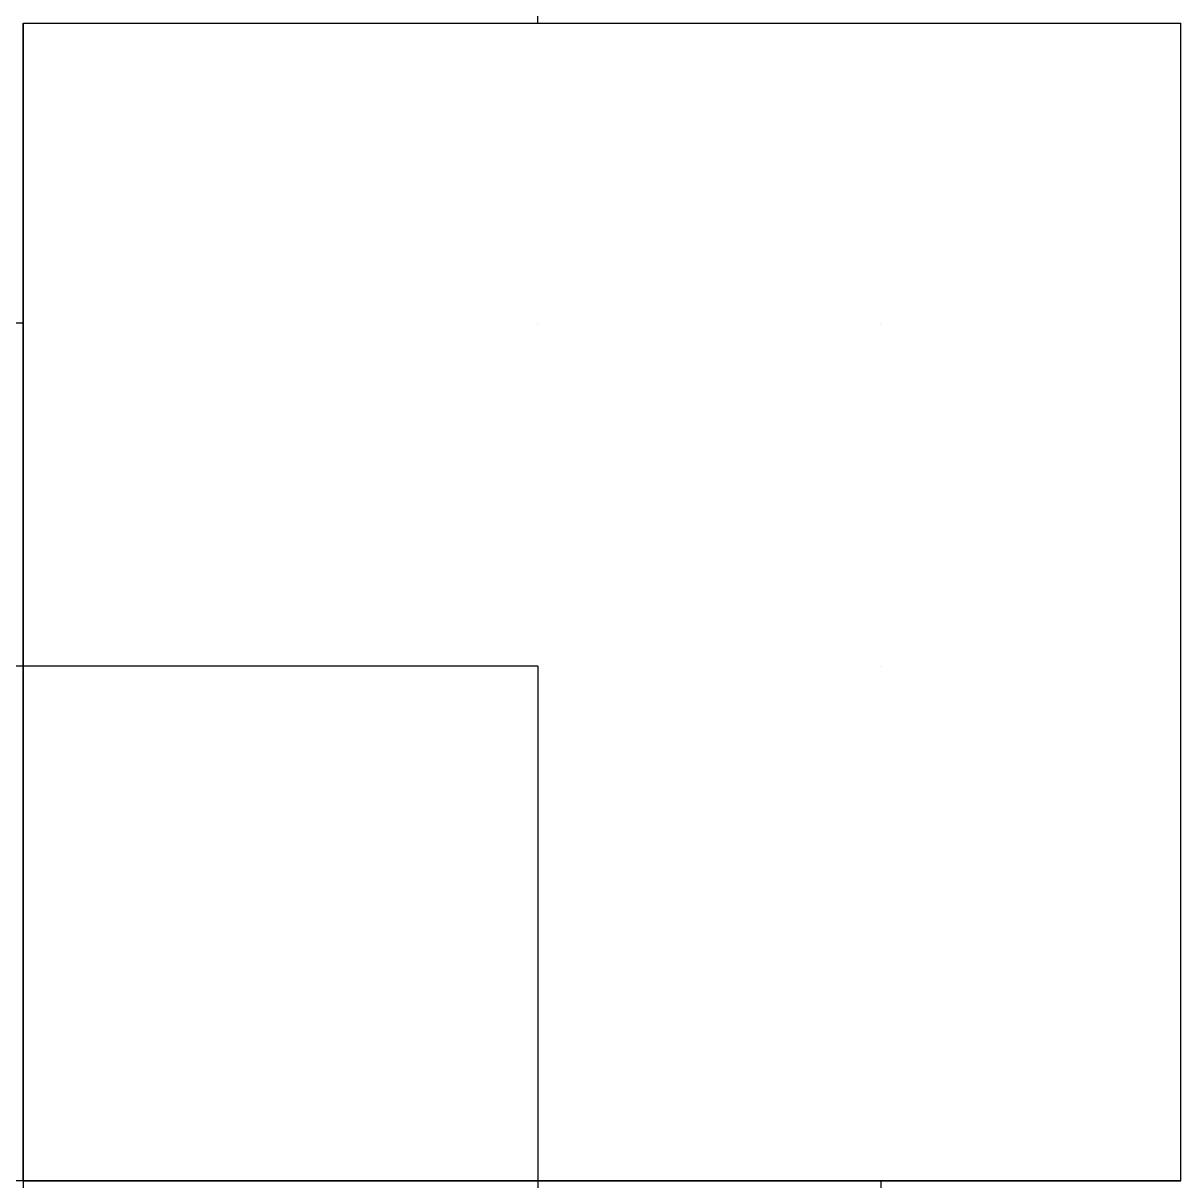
# Model space of a CAD drawing. Header units: millimetres. Extents: x 0 to 27, y 0 to 27.
import ezdxf

# ---------------------------------------------------------------- set-up
doc = ezdxf.new("R2010")
doc.units = ezdxf.units.MM
doc.layers.get('0').update_dxf_attribs({"color": 1, "lineweight": 25, "true_color": 0xff0000})
doc.layers.add('Enduits', color=7, linetype='Continuous', lineweight=25, true_color=0x000000)

# ---------------------------------------------------------------- blocks, each defined once
blk = doc.blocks.new('hene')
for p, q in [((0, -27), (0, 0)), ((0, 0), (27, 0)), ((27, -27), (27, 0)), ((0, -27), (27, -27))]:
    blk.add_line(p, q)

msp = doc.modelspace()

# ---------------------------------------------------------------- linework, layer by layer
at = {"layer": 'Enduits', "color": 2, "true_color": 0xffff00}
for p, q in [((20, 27), (20, 27)), ((12, 20), (12, 20)), ((20, 20), (20, 20)), ((27, 20), (27, 20)), ((20, 12), (20, 12))]:
    msp.add_line(p, q, dxfattribs=at)
at = {"layer": 'Enduits'}
msp.add_line((27, 12), (27, 12), dxfattribs=at)
for p, direction in [((0, 27), (0, -1)), ((12, 27), (0, 1)), ((12, 12), (-1, 0)), ((12, 12), (0, -1)), ((27, 0), (-1, 0))]:
    msp.add_ray(p, direction, dxfattribs=at)
at = {"layer": 'Enduits', "color": 2, "true_color": 0xffff00}
for p, direction in [((0, 20), (-1, 0)), ((20, 0), (0, -1))]:
    msp.add_ray(p, direction, dxfattribs=at)

# ---------------------------------------------------------------- block references
at = {"layer": 'Enduits'}
msp.add_blockref('hene', (0, 27), dxfattribs=at)

doc.saveas('drawing.dxf')
